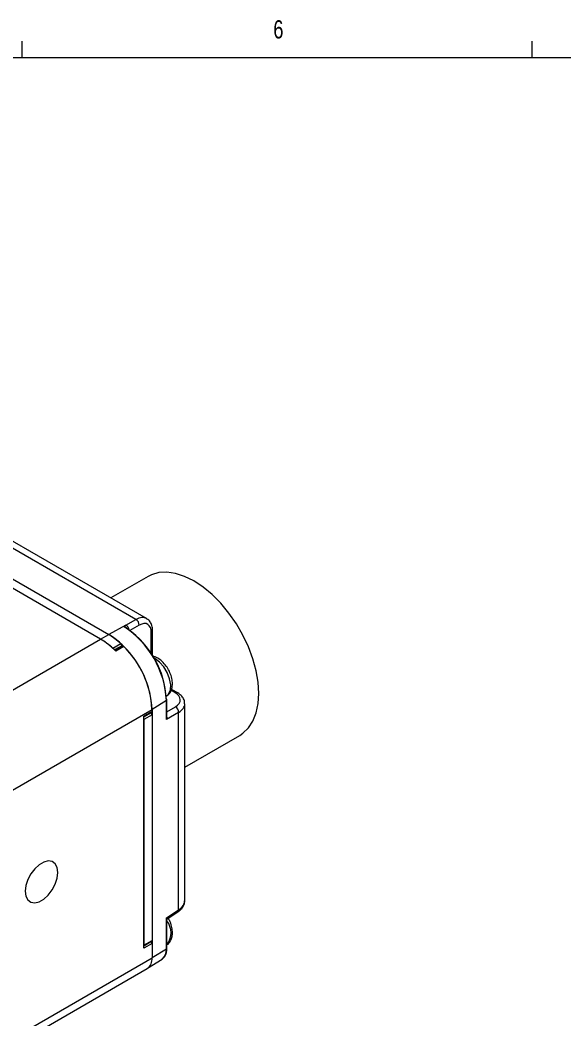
# Model space of a CAD drawing. Header units: millimetres. Extents: x 7 to 553, y 4 to 429.
# Drawn here: x 146.3 to 217.5, y 297.3 to 428.1 of the extents above; entities that cross this region are included whole.
import ezdxf

# ---------------------------------------------------------------- set-up
doc = ezdxf.new("R2010")
doc.units = ezdxf.units.MM
doc.styles.add('SLDTEXTSTYLE0', font='TXT', dxfattribs={"width": 0.75})

msp = doc.modelspace()

# ---------------------------------------------------------------- linework, layer by layer
at = {"color": 7, "linetype": 'Continuous', "lineweight": 18}
for p, q in [((146.631, 423.179), (146.631, 425.333)), ((213.306, 423.179), (213.306, 425.333)), ((13.281, 423.179), (546.681, 423.179)), ((161.499, 349.672), (110.046, 379.376)), ((162.885, 349.803), (111.511, 379.46)), ((156.876, 347.094), (105.328, 376.853)), ((106.389, 377.465), (157.937, 347.707)), ((163.074, 355.308), (158.212, 352.501)), ((160.192, 348.918), (161.499, 349.672)), ((160.192, 348.918), (157.937, 347.707)), ((163.665, 345.072), (163.665, 348.194)), ((107.449, 318.561), (156.876, 347.094)), ((156.876, 347.094), (157.937, 347.707)), ((158.467, 345.912), (159.528, 346.525)), ((159.716, 346.221), (158.738, 345.656)), ((159.91, 346.157), (158.85, 345.545)), ((159.66, 346.188), (159.66, 346.245)), ((166.595, 340.113), (166.048, 340.429)), ((166.88, 340.135), (166.333, 340.45)), ((165.47, 339.07), (163.594, 337.909)), ((165.47, 336.592), (165.47, 339.07)), ((165.54, 336.918), (165.54, 339.173)), ((112.046, 308.151), (163.594, 337.909)), ((163.594, 337.623), (162.533, 337.011)), ((162.533, 336.923), (163.54, 337.504)), ((163.594, 337.909), (163.594, 305.411)), ((163.594, 337.909), (163.594, 337.623)), ((167.077, 337.52), (165.47, 336.592)), ((167.077, 311.696), (167.077, 337.52)), ((167.883, 312.923), (167.883, 338.655)), ((163.594, 337.196), (162.533, 336.584)), ((162.533, 306.668), (162.533, 337.011)), ((162.533, 336.584), (162.533, 307.095)), ((163.594, 337.196), (163.594, 307.707)), ((167.883, 330.372), (175.073, 334.523)), ((165.47, 310.634), (167.077, 311.696)), ((165.54, 310.487), (166.969, 311.432)), ((165.47, 306.572), (165.47, 310.634)), ((165.54, 306.674), (165.54, 310.512)), ((162.533, 307.095), (163.594, 307.707)), ((162.533, 307.007), (163.54, 307.588)), ((163.594, 307.28), (162.533, 306.668)), ((163.594, 307.28), (163.594, 305.411)), ((165.47, 306.572), (163.594, 305.411)), ((112.046, 275.652), (163.594, 305.411)), ((163.009, 304.059), (164.904, 305.264)), ((164.904, 305.264), (164.947, 305.293)), ((111.424, 274.279), (162.972, 304.037))]:
    msp.add_line(p, q, dxfattribs=at)
at = {"color": 8, "linetype": 'Continuous', "lineweight": 18}
for p, q in [((161.923, 348.938), (160.696, 348.229)), ((163.504, 345.219), (163.504, 347.958)), ((159.66, 346.245), (158.702, 345.691)), ((163.964, 344.57), (163.872, 344.62)), ((165.54, 337.612), (166.653, 338.255))]:
    msp.add_line(p, q, dxfattribs=at)
at = {"color": 7, "linetype": 'Continuous', "lineweight": 18, "flags": 128}
for points in [[(175.073, 334.523), (175.487, 334.796), (176.212, 335.497), (176.792, 336.389), (177.215, 337.455), (177.473, 338.672), (177.559, 340.017), (177.473, 341.461), (177.215, 342.976), (176.792, 344.53), (176.212, 346.092), (175.487, 347.63), (174.631, 349.112), (173.661, 350.51), (172.599, 351.793), (171.464, 352.937), (170.281, 353.917), (169.074, 354.714), (167.866, 355.311), (166.683, 355.697), (165.549, 355.863), (164.486, 355.806), (163.517, 355.528), (163.074, 355.308)], [(159.893, 348.744), (160.063, 348.843), (160.192, 348.918)], [(151.255, 316.578), (151.169, 317.218), (150.918, 317.708), (150.523, 318.006), (150.015, 318.09), (149.435, 317.952), (148.831, 317.604), (148.252, 317.073), (147.744, 316.403), (147.349, 315.647), (147.098, 314.868), (147.012, 314.129), (147.098, 313.488), (147.349, 312.999), (147.744, 312.7), (148.252, 312.616), (148.831, 312.754), (149.435, 313.103), (150.015, 313.634), (150.523, 314.304), (150.918, 315.059), (151.169, 315.838), (151.255, 316.578)]]:
    msp.add_lwpolyline(points, dxfattribs=at)
at = {"color": 8, "linetype": 'Continuous', "lineweight": 18, "flags": 128}
msp.add_lwpolyline([(165.467, 339.63), (165.768, 339.919), (165.995, 340.456), (166.041, 341.144), (165.903, 341.923), (165.593, 342.723), (165.137, 343.474), (164.578, 344.108), (163.964, 344.57)], dxfattribs=at)
at = {"color": 7, "linetype": 'Continuous', "lineweight": 18}
for centre, radius, start, end in [((161.052, 348.925), 0.871, 0.87221, 59.12779), ((153.332, 338.517), 12.151, 2.61134, 57.31903), ((153.626, 338.708), 11.851, 2.76264, 55.04473), ((152.017, 338.875), 9.548, 44.31, 59.40979), ((152.242, 339.196), 9.157, 47.1725, 59.59992), ((151.364, 337.38), 12.241, 2.4764, 57.5236), ((153.303, 339.809), 9.157, 47.1725, 59.59992), ((159.253, 346.224), 0.407, 2.92989, 47.59499), ((159.77, 346.055), 0.174, 36.09374, 107.8224), ((151.107, 337.279), 12.503, 2.88681, 45.24168), ((165.415, 339.163), 0.125, 4.19975, 67.12039), ((163.191, 337.177), 0.403, 2.6938, 45.66231), ((163.464, 337.61), 0.131, 305.69804, 5.62038), ((166.206, 337.507), 0.871, 0.87221, 59.12779), ((163.191, 307.261), 0.403, 2.6938, 45.66231), ((163.464, 307.695), 0.131, 305.69804, 5.62038), ((162.167, 305.229), 1.439, 304.05635, 7.25583)]:
    msp.add_arc(centre, radius, start, end, dxfattribs=at)
at = {"color": 8, "linetype": 'Continuous', "lineweight": 18}
for centre, radius, start, end in [((159.733, 348.159), 0.887, 8.47353, 58.79145), ((163.374, 348.22), 0.292, 296.4225, 354.94841), ((166.21, 340.186), 0.292, 64.85849, 123.58516), ((166.757, 339.87), 0.292, 65.04968, 123.56945), ((165.413, 339.184), 0.127, 296.42124, 354.96365), ((166.789, 311.66), 0.291, 308.38782, 7.1625), ((163.53, 308.707), 2.553, 321.93706, 38.06294), ((163.977, 306.436), 1.499, 310.33972, 5.20408), ((165.413, 306.685), 0.127, 296.42124, 354.96365)]:
    msp.add_arc(centre, radius, start, end, dxfattribs=at)
for centre, major_axis, ratio, start_param, end_param in [((161.427, 347.18), (1.439, 2.633), 0.5610385, 6.260494, 7.0203897), ((164.883, 338.704), (3, -0.071), 0.5609446, 5.5458976, 6.2955743), ((164.883, 312.875), (3, 0.075), 0.5931796, 5.5179292, 6.2684208)]:
    msp.add_ellipse(centre, major_axis=major_axis, ratio=ratio, start_param=start_param, end_param=end_param, dxfattribs=at)
at = {"color": 7, "linetype": 'Continuous', "lineweight": 18}
for centre, major_axis, ratio, start_param, end_param in [((161.866, 346.944), (1.139, 2.113), 0.5568908, 5.4814296, 7.0173194), ((164.898, 339.202), (2.4, -0.07), 0.556797, 5.5489674, 7.0848571)]:
    msp.add_ellipse(centre, major_axis=major_axis, ratio=ratio, start_param=start_param, end_param=end_param, dxfattribs=at)
for points, knots in [([(163.665, 348.194), (163.66, 348.322), (163.647, 348.664), (163.5, 349.146), (163.237, 349.569), (162.988, 349.716), (162.893, 349.772)], [0, 0, 0, 0, 0.1931841, 0.5164041, 0.8150052, 1, 1, 1, 1]), ([(159.893, 348.744), (159.895, 348.743), (159.922, 348.74), (160.029, 348.719), (160.188, 348.66), (160.343, 348.549), (160.394, 348.458), (160.416, 348.421)], [0, 0, 0, 0, 0.0112334, 0.1312725, 0.5114789, 0.7944221, 1, 1, 1, 1]), ([(165.429, 339.641), (165.525, 339.692), (165.787, 339.831), (166.066, 340.248), (166.256, 340.799), (166.291, 341.447), (166.169, 342.165), (165.887, 342.905), (165.467, 343.6), (164.945, 344.194), (164.435, 344.568), (164.024, 344.785), (163.809, 344.825), (163.719, 344.841)], [0, 0, 0, 0, 0.05458, 0.1480259, 0.2418523, 0.3428793, 0.4512006, 0.5614481, 0.6716607, 0.7828807, 0.8922197, 0.9550219, 1, 1, 1, 1]), ([(167.854, 338.654), (167.86, 338.744), (167.879, 339.012), (167.674, 339.433), (167.336, 339.839), (167.024, 340.042), (166.88, 340.135)], [0, 0, 0, 0, 0.1490295, 0.4448118, 0.7441803, 1, 1, 1, 1]), ([(165.537, 336.917), (165.538, 336.91), (165.549, 336.822), (165.514, 336.711), (165.479, 336.614), (165.471, 336.594), (165.47, 336.592)], [0, 0, 0, 0, 0.063771, 0.8043781, 0.9792754, 1, 1, 1, 1]), ([(166.969, 311.432), (167.075, 311.508), (167.354, 311.709), (167.673, 312.11), (167.877, 312.547), (167.859, 312.814), (167.854, 312.898)], [0, 0, 0, 0, 0.2041751, 0.5390214, 0.854096, 1, 1, 1, 1]), ([(165.47, 310.634), (165.471, 310.633), (165.479, 310.623), (165.501, 310.597), (165.527, 310.558), (165.541, 310.527), (165.539, 310.514), (165.539, 310.512)], [0, 0, 0, 0, 0.0206056, 0.1944988, 0.5591161, 0.9333142, 1, 1, 1, 1]), ([(165.54, 307.137), (165.551, 307.142), (165.731, 307.228), (165.976, 307.555), (166.216, 308.071), (166.296, 308.696), (166.22, 309.392), (166.024, 310.057), (165.802, 310.446), (165.713, 310.602)], [0, 0, 0, 0, 0.0104259, 0.1725371, 0.331879, 0.5010047, 0.6839803, 0.8732495, 1, 1, 1, 1]), ([(164.939, 305.32), (164.995, 305.351), (165.196, 305.463), (165.406, 305.841), (165.528, 306.283), (165.537, 306.582), (165.54, 306.674)], [0, 0, 0, 0, 0.1352051, 0.4853622, 0.8423621, 1, 1, 1, 1])]:
    msp.add_open_spline(points, degree=3, knots=knots, dxfattribs=at)

# ---------------------------------------------------------------- texts
at = {"color": 7, "linetype": 'Continuous', "lineweight": 0, "insert": (179.461, 428.046), "char_height": 2.381, "attachment_point": 1, "style": 'SLDTEXTSTYLE0'}
msp.add_mtext('6', dxfattribs=at)

doc.saveas('drawing.dxf')
